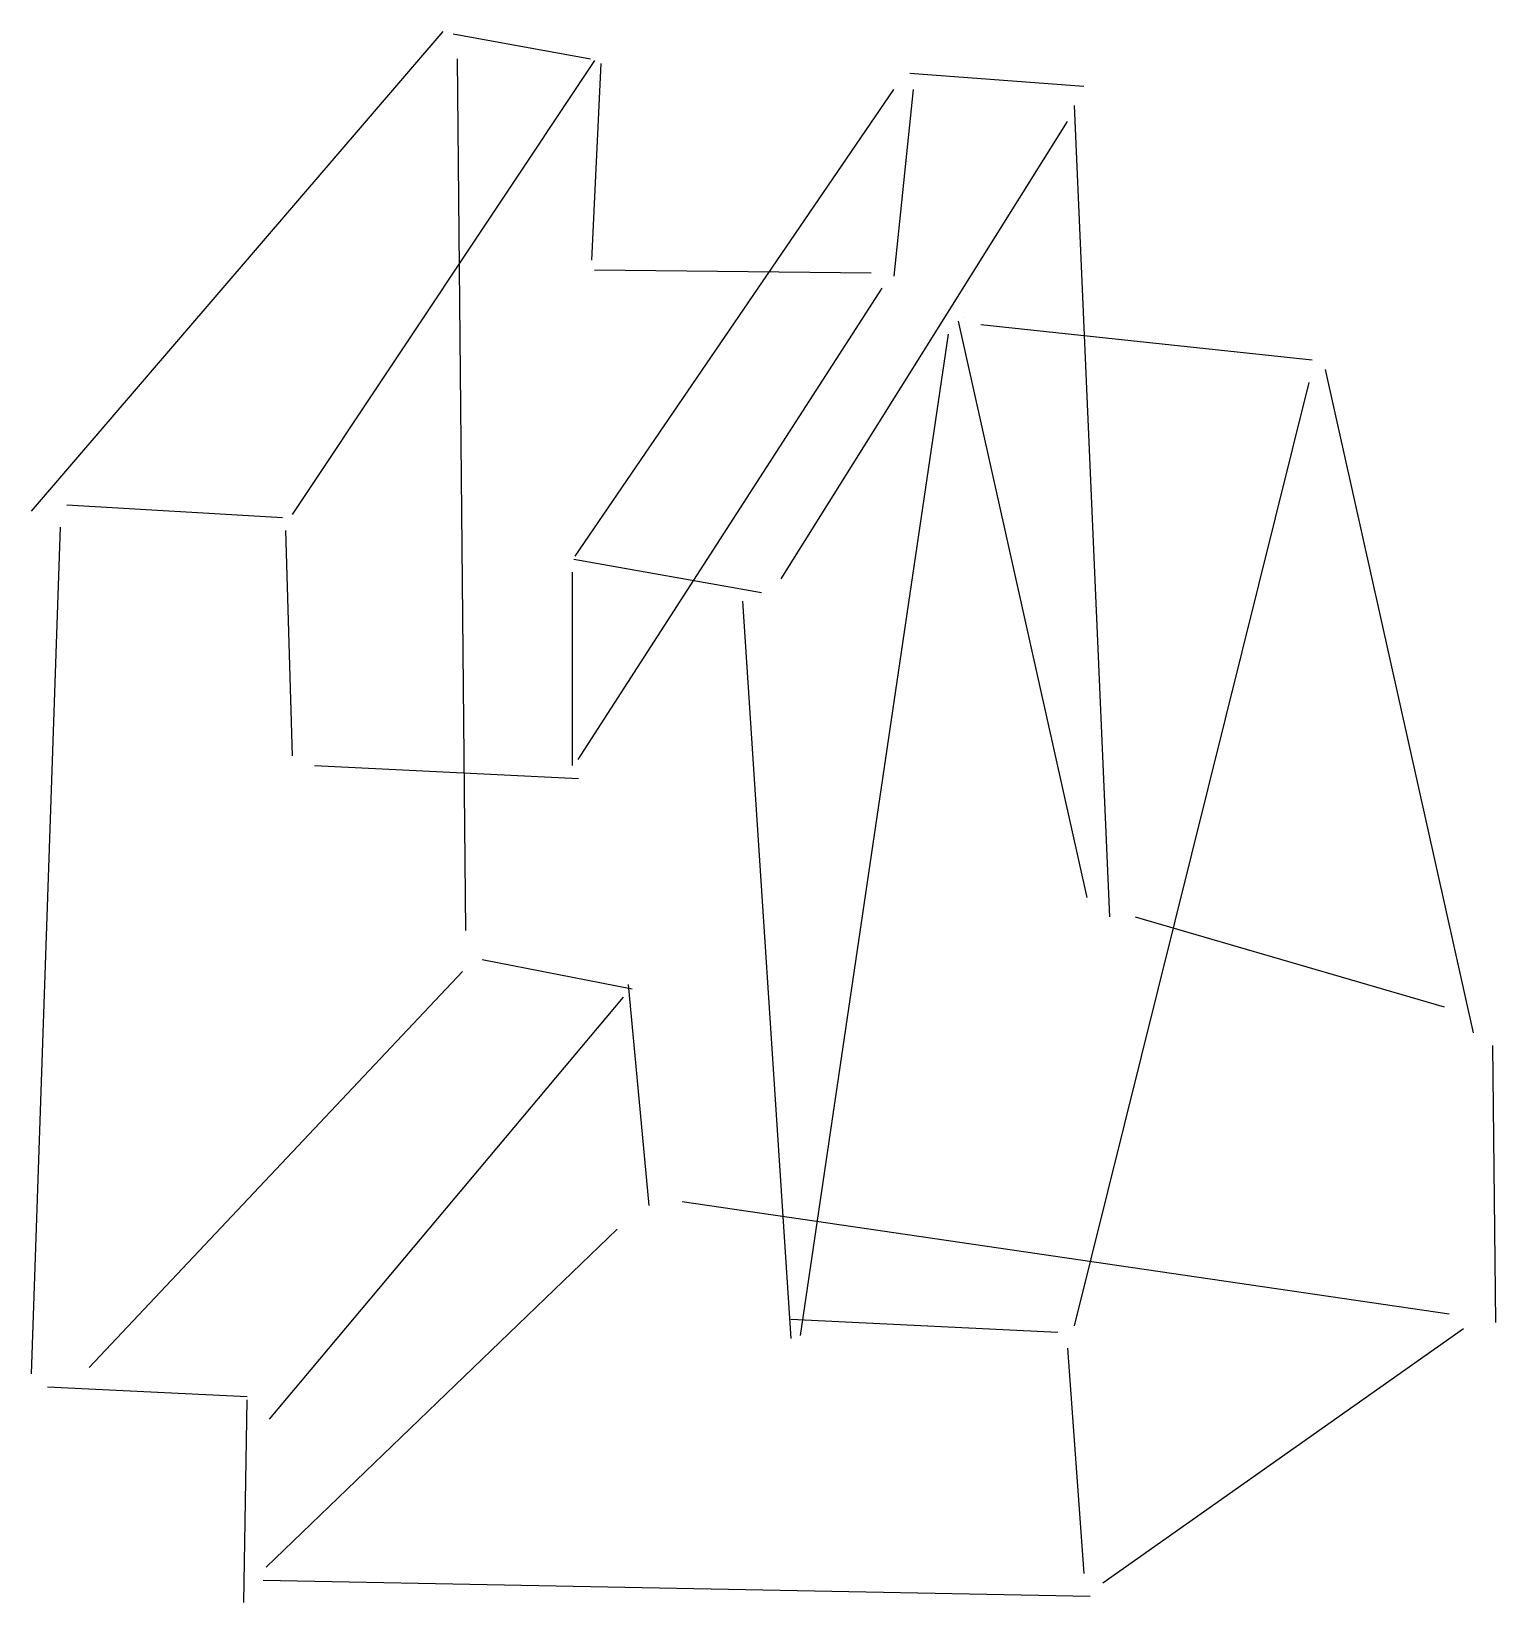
# Model space of a CAD drawing. Header units: metres. Extents: x -75 to 57, y -298 to -157.
import ezdxf

# ---------------------------------------------------------------- set-up
doc = ezdxf.new("R2010")
doc.units = ezdxf.units.M

msp = doc.modelspace()

# ---------------------------------------------------------------- linework, layer by layer
at = {"color": 0, "linetype": 'CONTINUOUS'}
for p, q in [((-74.569401, -200.106625), (-37.501893, -156.957729)), ((-36.62804, -157.179317), (-24.251781, -159.429546)), ((-23.891167, -159.564038), (-51.112618, -200.396215)), ((-36.253002, -159.429546), (-35.502926, -237.812522)), ((-23.311987, -159.853628), (-24.180757, -177.518612)), ((4.488644, -160.722397), (20.126498, -161.880757)), ((-25.628707, -204.160883), (3.040694, -162.170347)), ((4.778233, -162.170347), (3.040694, -178.966562)), ((19.257729, -163.618297), (22.443218, -236.594953)), ((-7.094953, -206.188013), (18.678549, -165.066246)), ((-23.891167, -178.387382), (1.013565, -178.676972)), ((-25.376896, -222.435957), (2.00089, -180.056645)), ((8.832492, -183.02082), (20.416088, -234.857413)), ((9.411672, -182.73123), (9.411672, -182.73123)), ((10.859621, -183.31041), (40.687382, -186.495899)), ((-5.357413, -274.24164), (7.963722, -184.17918)), ((41.845741, -187.364669), (55.166877, -247.020189)), ((40.397792, -188.523028), (19.257729, -273.372871)), ((-71.383912, -199.527445), (-51.981388, -200.685804)), ((-74.569401, -277.716719), (-71.963091, -201.554574)), ((-51.691798, -201.844164), (-51.112618, -222.115457)), ((-25.751934, -204.434125), (-8.875217, -207.434431)), ((-25.918297, -205.608833), (-25.918297, -222.984227)), ((-10.570032, -208.215142), (-6.226183, -274.53123)), ((-49.085489, -222.984227), (-25.339117, -224.142587)), ((24.759937, -236.594953), (52.560568, -244.70347)), ((-69.356782, -277.137539), (-35.764353, -241.517981)), ((-34.002773, -240.437789), (-20.5014, -243.063056)), ((-20.876438, -242.688018), (-19.001247, -262.56504)), ((-53.139748, -281.770978), (-21.284858, -243.8347)), ((56.904416, -248.178549), (57.194006, -273.083281)), ((-16.000942, -262.190002), (53.00608, -272.316032)), ((-53.429338, -295.092114), (-21.864038, -264.685174)), ((-6.226183, -272.793691), (17.809779, -273.95205)), ((54.298107, -273.662461), (21.864038, -296.540063)), ((18.678549, -275.4), (20.126498, -295.671293)), ((-73.121451, -278.875079), (-55.166877, -279.743849)), ((-55.456467, -298.277603), (-55.166877, -280.033438)), ((-53.718927, -296.250473), (20.705678, -297.698423))]:
    msp.add_line(p, q, dxfattribs=at)

doc.saveas('drawing.dxf')
